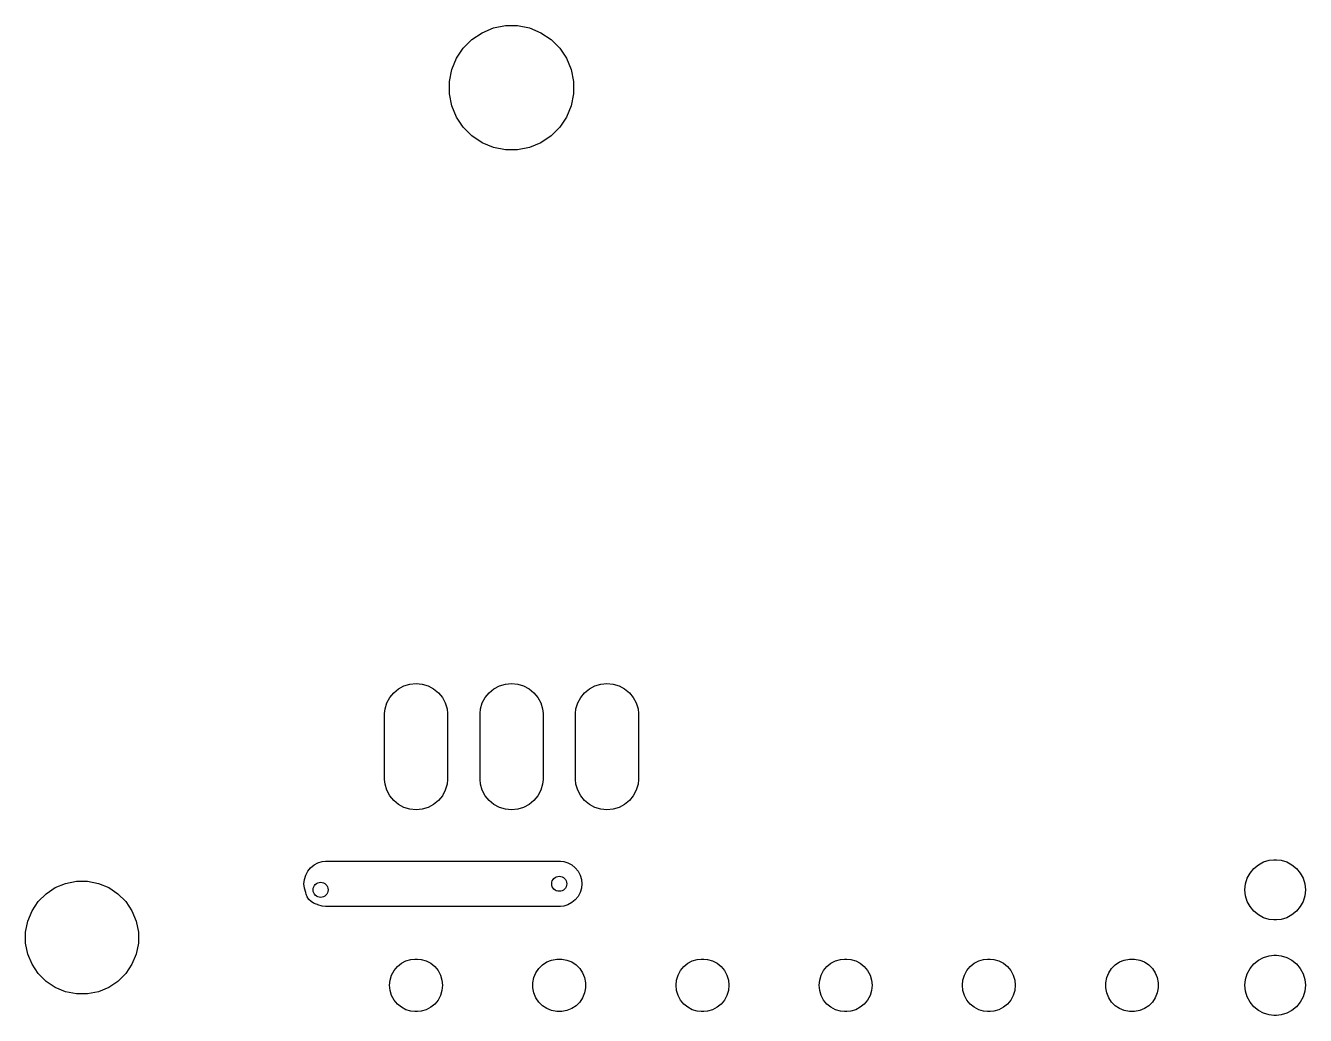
# Model space of a CAD drawing. Extents: x 67.1 to 158, y -118.6 to -39.9.
# Drawn here: x 67.08 to 101.13, y -80.81 to -54.48 of the extents above; entities that cross this region are included whole.
import ezdxf

# ---------------------------------------------------------------- set-up
doc = ezdxf.new("R2010")
doc.units = 0
doc.header["$MEASUREMENT"] = 0
doc.layers.add('BLACK', color=7, linetype='CONTINUOUS')

msp = doc.modelspace()

# ---------------------------------------------------------------- linework, layer by layer
at = {"layer": 'BLACK', "linetype": 'CONTINUOUS'}
for p, q in [((79.5284, -54.5464), (79.8474, -54.483)), ((79.8474, -54.483), (80.1726, -54.483)), ((80.1726, -54.483), (80.4916, -54.5464)), ((78.9575, -54.8516), (79.228, -54.6709)), ((79.228, -54.6709), (79.5284, -54.5464)), ((80.4916, -54.5464), (80.792, -54.6709)), ((80.792, -54.6709), (81.0625, -54.8516)), ((78.5469, -55.352), (78.7276, -55.0815)), ((78.7276, -55.0815), (78.9575, -54.8516)), ((81.0625, -54.8516), (81.2924, -55.0815)), ((81.2924, -55.0815), (81.4731, -55.352)), ((78.4224, -55.6524), (78.5469, -55.352)), ((81.4731, -55.352), (81.5976, -55.6524)), ((78.359, -55.9714), (78.4224, -55.6524)), ((81.5976, -55.6524), (81.661, -55.9714)), ((78.359, -56.2966), (78.359, -55.9714)), ((81.661, -55.9714), (81.661, -56.2966)), ((78.4224, -56.6156), (78.359, -56.2966)), ((81.661, -56.2966), (81.5976, -56.6156)), ((78.5469, -56.916), (78.4224, -56.6156)), ((81.5976, -56.6156), (81.4731, -56.916)), ((78.7276, -57.1865), (78.5469, -56.916)), ((78.9575, -57.4164), (78.7276, -57.1865)), ((81.2924, -57.1865), (81.0625, -57.4164)), ((81.4731, -56.916), (81.2924, -57.1865)), ((79.228, -57.5971), (78.9575, -57.4164)), ((81.0625, -57.4164), (80.792, -57.5971)), ((79.5284, -57.7216), (79.228, -57.5971)), ((79.8474, -57.785), (79.5284, -57.7216)), ((80.1726, -57.785), (79.8474, -57.785)), ((80.4916, -57.7216), (80.1726, -57.785)), ((80.792, -57.5971), (80.4916, -57.7216)), ((76.8744, -72.2262), (77.0021, -72.1215)), ((77.0021, -72.1215), (77.1477, -72.0437)), ((77.1477, -72.0437), (77.3057, -71.9957)), ((77.3057, -71.9957), (77.47, -71.9795)), ((77.47, -71.9795), (77.6343, -71.9957)), ((77.6343, -71.9957), (77.7923, -72.0437)), ((77.7923, -72.0437), (77.9379, -72.1215)), ((77.9379, -72.1215), (78.0656, -72.2262)), ((79.4144, -72.2262), (79.5421, -72.1215)), ((79.5421, -72.1215), (79.6877, -72.0437)), ((79.6877, -72.0437), (79.8457, -71.9957)), ((79.8457, -71.9957), (80.01, -71.9795)), ((80.01, -71.9795), (80.1743, -71.9957)), ((80.1743, -71.9957), (80.3323, -72.0437)), ((80.3323, -72.0437), (80.4779, -72.1215)), ((80.4779, -72.1215), (80.6056, -72.2262)), ((81.9544, -72.2262), (82.0821, -72.1215)), ((82.0821, -72.1215), (82.2277, -72.0437)), ((82.2277, -72.0437), (82.3857, -71.9957)), ((82.3857, -71.9957), (82.55, -71.9795)), ((82.55, -71.9795), (82.7143, -71.9957)), ((82.7143, -71.9957), (82.8723, -72.0437)), ((82.8723, -72.0437), (83.0179, -72.1215)), ((83.0179, -72.1215), (83.1456, -72.2262)), ((76.6439, -72.6575), (76.6919, -72.4995)), ((76.6919, -72.4995), (76.7697, -72.3539)), ((76.7697, -72.3539), (76.8744, -72.2262)), ((78.0656, -72.2262), (78.1703, -72.3539)), ((78.1703, -72.3539), (78.2481, -72.4995)), ((78.2481, -72.4995), (78.2961, -72.6575)), ((79.1839, -72.6575), (79.2319, -72.4995)), ((79.2319, -72.4995), (79.3097, -72.3539)), ((79.3097, -72.3539), (79.4144, -72.2262)), ((80.6056, -72.2262), (80.7103, -72.3539)), ((80.7103, -72.3539), (80.7881, -72.4995)), ((80.7881, -72.4995), (80.8361, -72.6575)), ((81.7239, -72.6575), (81.7719, -72.4995)), ((81.7719, -72.4995), (81.8497, -72.3539)), ((81.8497, -72.3539), (81.9544, -72.2262)), ((83.1456, -72.2262), (83.2503, -72.3539)), ((83.2503, -72.3539), (83.3281, -72.4995)), ((83.3281, -72.4995), (83.3761, -72.6575)), ((76.6318, -72.7806), (76.6439, -72.6575)), ((76.6318, -74.5394), (76.6318, -72.7806)), ((78.2961, -72.6575), (78.3082, -72.7806)), ((78.3082, -72.7806), (78.3082, -74.5394)), ((79.1718, -72.7806), (79.1839, -72.6575)), ((79.1718, -74.5394), (79.1718, -72.7806)), ((80.8361, -72.6575), (80.8482, -72.7806)), ((80.8482, -72.7806), (80.8482, -74.5394)), ((81.7118, -72.7806), (81.7239, -72.6575)), ((81.7118, -74.5394), (81.7118, -72.7806)), ((83.3761, -72.6575), (83.3882, -72.7806)), ((83.3882, -72.7806), (83.3882, -74.5394)), ((76.6439, -74.6625), (76.6318, -74.5394)), ((78.3082, -74.5394), (78.2961, -74.6625)), ((79.1839, -74.6625), (79.1718, -74.5394)), ((80.8482, -74.5394), (80.8361, -74.6625)), ((81.7239, -74.6625), (81.7118, -74.5394)), ((83.3882, -74.5394), (83.3761, -74.6625)), ((76.6919, -74.8205), (76.6439, -74.6625)), ((76.7697, -74.9661), (76.6919, -74.8205)), ((78.2481, -74.8205), (78.1703, -74.9661)), ((78.2961, -74.6625), (78.2481, -74.8205)), ((79.2319, -74.8205), (79.1839, -74.6625)), ((79.3097, -74.9661), (79.2319, -74.8205)), ((80.7881, -74.8205), (80.7103, -74.9661)), ((80.8361, -74.6625), (80.7881, -74.8205)), ((81.7719, -74.8205), (81.7239, -74.6625)), ((81.8497, -74.9661), (81.7719, -74.8205)), ((83.3281, -74.8205), (83.2503, -74.9661)), ((83.3761, -74.6625), (83.3281, -74.8205)), ((76.8744, -75.0938), (76.7697, -74.9661)), ((77.0021, -75.1985), (76.8744, -75.0938)), ((77.1477, -75.2763), (77.0021, -75.1985)), ((77.9379, -75.1985), (77.7923, -75.2763)), ((78.0656, -75.0938), (77.9379, -75.1985)), ((78.1703, -74.9661), (78.0656, -75.0938)), ((79.4144, -75.0938), (79.3097, -74.9661)), ((79.5421, -75.1985), (79.4144, -75.0938)), ((79.6877, -75.2763), (79.5421, -75.1985)), ((80.4779, -75.1985), (80.3323, -75.2763)), ((80.6056, -75.0938), (80.4779, -75.1985)), ((80.7103, -74.9661), (80.6056, -75.0938)), ((81.9544, -75.0938), (81.8497, -74.9661)), ((82.0821, -75.1985), (81.9544, -75.0938)), ((82.2277, -75.2763), (82.0821, -75.1985)), ((83.0179, -75.1985), (82.8723, -75.2763)), ((83.1456, -75.0938), (83.0179, -75.1985)), ((83.2503, -74.9661), (83.1456, -75.0938)), ((77.3057, -75.3243), (77.1477, -75.2763)), ((77.47, -75.3405), (77.3057, -75.3243)), ((77.6343, -75.3243), (77.47, -75.3405)), ((77.7923, -75.2763), (77.6343, -75.3243)), ((79.8457, -75.3243), (79.6877, -75.2763)), ((80.01, -75.3405), (79.8457, -75.3243)), ((80.1743, -75.3243), (80.01, -75.3405)), ((80.3323, -75.2763), (80.1743, -75.3243)), ((82.3857, -75.3243), (82.2277, -75.2763)), ((82.55, -75.3405), (82.3857, -75.3243)), ((82.7143, -75.3243), (82.55, -75.3405)), ((82.8723, -75.2763), (82.7143, -75.3243)), ((74.5887, -76.975), (74.6637, -76.8837)), ((74.6637, -76.8837), (74.7551, -76.8087)), ((74.7551, -76.8087), (74.8593, -76.753)), ((74.8593, -76.753), (74.9724, -76.7187)), ((74.9724, -76.7187), (75.0605, -76.71)), ((75.0605, -76.71), (81.3095, -76.71)), ((81.3095, -76.71), (81.3976, -76.7187)), ((81.3976, -76.7187), (81.5107, -76.753)), ((81.5107, -76.753), (81.615, -76.8087)), ((81.615, -76.8087), (81.7063, -76.8837)), ((81.7063, -76.8837), (81.7813, -76.975)), ((99.6616, -77.0234), (99.7616, -76.9016)), ((99.7616, -76.9016), (99.8834, -76.8016)), ((99.8834, -76.8016), (100.022, -76.7273)), ((100.022, -76.7273), (100.173, -76.6816)), ((100.173, -76.6816), (100.291, -76.67)), ((100.291, -76.67), (100.369, -76.67)), ((100.369, -76.67), (100.487, -76.6816)), ((100.487, -76.6816), (100.638, -76.7273)), ((100.638, -76.7273), (100.777, -76.8016)), ((100.777, -76.8016), (100.898, -76.9016)), ((100.898, -76.9016), (100.998, -77.0234)), ((67.8695, -77.4107), (68.1425, -77.2976)), ((68.1425, -77.2976), (68.4323, -77.24)), ((68.4323, -77.24), (68.7277, -77.24)), ((68.7277, -77.24), (69.0175, -77.2976)), ((69.0175, -77.2976), (69.2905, -77.4107)), ((74.4871, -77.31), (74.4987, -77.1924)), ((74.4987, -77.1924), (74.533, -77.0793)), ((74.533, -77.0793), (74.5887, -76.975)), ((81.7813, -76.975), (81.837, -77.0793)), ((81.837, -77.0793), (81.8713, -77.1924)), ((81.8713, -77.1924), (81.8829, -77.31)), ((99.5416, -77.3132), (99.5873, -77.1624)), ((99.5873, -77.1624), (99.6616, -77.0234)), ((100.998, -77.0234), (101.073, -77.1624)), ((101.073, -77.1624), (101.118, -77.3132)), ((67.4149, -77.7838), (67.6238, -77.5749)), ((67.6238, -77.5749), (67.8695, -77.4107)), ((69.2905, -77.4107), (69.5362, -77.5749)), ((69.5362, -77.5749), (69.7451, -77.7838)), ((74.4987, -77.4276), (74.4871, -77.31)), ((74.533, -77.5407), (74.4987, -77.4276)), ((74.5381, -77.5503), (74.533, -77.5407)), ((74.5454, -77.5867), (74.5381, -77.5503)), ((74.5755, -77.6595), (74.5454, -77.5867)), ((81.837, -77.5407), (81.7813, -77.6449)), ((81.8713, -77.4276), (81.837, -77.5407)), ((81.8829, -77.31), (81.8713, -77.4276)), ((99.5261, -77.47), (99.5416, -77.3132)), ((99.5416, -77.6268), (99.5261, -77.47)), ((99.5873, -77.7776), (99.5416, -77.6268)), ((101.118, -77.6268), (101.073, -77.7776)), ((101.118, -77.3132), (101.134, -77.47)), ((101.134, -77.47), (101.118, -77.6268)), ((67.2507, -78.0295), (67.4149, -77.7838)), ((69.7451, -77.7838), (69.9093, -78.0295)), ((74.6193, -77.725), (74.5755, -77.6595)), ((74.675, -77.7807), (74.6193, -77.725)), ((74.7405, -77.8245), (74.675, -77.7807)), ((74.8133, -77.8546), (74.7405, -77.8245)), ((74.8497, -77.8619), (74.8133, -77.8546)), ((74.8593, -77.867), (74.8497, -77.8619)), ((74.9724, -77.9013), (74.8593, -77.867)), ((75.0605, -77.91), (74.9724, -77.9013)), ((81.3095, -77.91), (75.0605, -77.91)), ((81.3976, -77.9013), (81.3095, -77.91)), ((81.5107, -77.867), (81.3976, -77.9013)), ((81.615, -77.8113), (81.5107, -77.867)), ((81.7063, -77.7363), (81.615, -77.8113)), ((81.7813, -77.6449), (81.7063, -77.7363)), ((99.6616, -77.9166), (99.5873, -77.7776)), ((99.7616, -78.0384), (99.6616, -77.9166)), ((100.998, -77.9166), (100.898, -78.0384)), ((101.073, -77.7776), (100.998, -77.9166)), ((67.08, -78.5923), (67.1376, -78.3025)), ((67.1376, -78.3025), (67.2507, -78.0295)), ((69.9093, -78.0295), (70.0224, -78.3025)), ((70.0224, -78.3025), (70.08, -78.5923)), ((99.8834, -78.1384), (99.7616, -78.0384)), ((100.022, -78.2127), (99.8834, -78.1384)), ((100.173, -78.2584), (100.022, -78.2127)), ((100.291, -78.27), (100.173, -78.2584)), ((100.369, -78.27), (100.291, -78.27)), ((100.487, -78.2584), (100.369, -78.27)), ((100.638, -78.2127), (100.487, -78.2584)), ((100.777, -78.1384), (100.638, -78.2127)), ((100.898, -78.0384), (100.777, -78.1384)), ((67.08, -78.8877), (67.08, -78.5923)), ((70.08, -78.5923), (70.08, -78.8877)), ((67.1376, -79.1775), (67.08, -78.8877)), ((70.08, -78.8877), (70.0224, -79.1775)), ((67.2507, -79.4505), (67.1376, -79.1775)), ((70.0224, -79.1775), (69.9093, -79.4505)), ((77.2008, -79.3602), (77.3328, -79.3201)), ((77.3328, -79.3201), (77.4356, -79.31)), ((77.4356, -79.31), (77.5044, -79.31)), ((77.5044, -79.31), (77.6072, -79.3201)), ((77.6072, -79.3201), (77.7392, -79.3602)), ((80.9484, -79.3897), (81.0758, -79.3369)), ((81.0758, -79.3369), (81.2111, -79.31)), ((81.2111, -79.31), (81.3489, -79.31)), ((81.3489, -79.31), (81.4842, -79.3369)), ((81.4842, -79.3369), (81.6116, -79.3897)), ((84.8208, -79.3602), (84.9528, -79.3201)), ((84.9528, -79.3201), (85.0556, -79.31)), ((85.0556, -79.31), (85.1244, -79.31)), ((85.1244, -79.31), (85.2272, -79.3201)), ((85.2272, -79.3201), (85.3592, -79.3602)), ((88.6308, -79.3602), (88.7628, -79.3201)), ((88.7628, -79.3201), (88.8656, -79.31)), ((88.8656, -79.31), (88.9344, -79.31)), ((88.9344, -79.31), (89.0372, -79.3201)), ((89.0372, -79.3201), (89.1692, -79.3602)), ((92.4408, -79.3602), (92.5728, -79.3201)), ((92.5728, -79.3201), (92.6756, -79.31)), ((92.6756, -79.31), (92.7444, -79.31)), ((92.7444, -79.31), (92.8472, -79.3201)), ((92.8472, -79.3201), (92.9792, -79.3602)), ((96.1884, -79.3897), (96.3158, -79.3369)), ((96.3158, -79.3369), (96.4511, -79.31)), ((96.4511, -79.31), (96.5889, -79.31)), ((96.5889, -79.31), (96.7242, -79.3369)), ((96.7242, -79.3369), (96.8516, -79.3897)), ((99.7616, -79.4416), (99.8834, -79.3416)), ((99.8834, -79.3416), (100.022, -79.2673)), ((100.022, -79.2673), (100.173, -79.2216)), ((100.173, -79.2216), (100.291, -79.21)), ((100.291, -79.21), (100.369, -79.21)), ((100.369, -79.21), (100.487, -79.2216)), ((100.487, -79.2216), (100.638, -79.2673)), ((100.638, -79.2673), (100.777, -79.3416)), ((100.777, -79.3416), (100.898, -79.4416)), ((67.4149, -79.6962), (67.2507, -79.4505)), ((69.9093, -79.4505), (69.7451, -79.6962)), ((76.8202, -79.7408), (76.8852, -79.6192)), ((76.8852, -79.6192), (76.9726, -79.5126)), ((76.9726, -79.5126), (77.0792, -79.4252)), ((77.0792, -79.4252), (77.2008, -79.3602)), ((77.7392, -79.3602), (77.8608, -79.4252)), ((77.8608, -79.4252), (77.9674, -79.5126)), ((77.9674, -79.5126), (78.0548, -79.6192)), ((78.0548, -79.6192), (78.1198, -79.7408)), ((80.6069, -79.8058), (80.6597, -79.6784)), ((80.6597, -79.6784), (80.7363, -79.5638)), ((80.7363, -79.5638), (80.8338, -79.4663)), ((80.8338, -79.4663), (80.9484, -79.3897)), ((81.6116, -79.3897), (81.7262, -79.4663)), ((81.7262, -79.4663), (81.8237, -79.5638)), ((81.8237, -79.5638), (81.9003, -79.6784)), ((81.9003, -79.6784), (81.9531, -79.8058)), ((84.4402, -79.7408), (84.5052, -79.6192)), ((84.5052, -79.6192), (84.5926, -79.5126)), ((84.5926, -79.5126), (84.6992, -79.4252)), ((84.6992, -79.4252), (84.8208, -79.3602)), ((85.3592, -79.3602), (85.4808, -79.4252)), ((85.4808, -79.4252), (85.5874, -79.5126)), ((85.5874, -79.5126), (85.6748, -79.6192)), ((85.6748, -79.6192), (85.7398, -79.7408)), ((88.2502, -79.7408), (88.3152, -79.6192)), ((88.3152, -79.6192), (88.4026, -79.5126)), ((88.4026, -79.5126), (88.5092, -79.4252)), ((88.5092, -79.4252), (88.6308, -79.3602)), ((89.1692, -79.3602), (89.2908, -79.4252)), ((89.2908, -79.4252), (89.3974, -79.5126)), ((89.3974, -79.5126), (89.4848, -79.6192)), ((89.4848, -79.6192), (89.5498, -79.7408)), ((92.0602, -79.7408), (92.1252, -79.6192)), ((92.1252, -79.6192), (92.2126, -79.5126)), ((92.2126, -79.5126), (92.3192, -79.4252)), ((92.3192, -79.4252), (92.4408, -79.3602)), ((92.9792, -79.3602), (93.1008, -79.4252)), ((93.1008, -79.4252), (93.2074, -79.5126)), ((93.2074, -79.5126), (93.2948, -79.6192)), ((93.2948, -79.6192), (93.3598, -79.7408)), ((95.8469, -79.8058), (95.8997, -79.6784)), ((95.8997, -79.6784), (95.9763, -79.5638)), ((95.9763, -79.5638), (96.0738, -79.4663)), ((96.0738, -79.4663), (96.1884, -79.3897)), ((96.8516, -79.3897), (96.9662, -79.4663)), ((96.9662, -79.4663), (97.0637, -79.5638)), ((97.0637, -79.5638), (97.1403, -79.6784)), ((97.1403, -79.6784), (97.1931, -79.8058)), ((99.5873, -79.7024), (99.6616, -79.5634)), ((99.6616, -79.5634), (99.7616, -79.4416)), ((100.898, -79.4416), (100.998, -79.5634)), ((100.998, -79.5634), (101.073, -79.7024)), ((67.6238, -79.9051), (67.4149, -79.6962)), ((67.8695, -80.0693), (67.6238, -79.9051)), ((69.5362, -79.9051), (69.2905, -80.0693)), ((69.7451, -79.6962), (69.5362, -79.9051)), ((76.7666, -80.01), (76.7801, -79.8728)), ((76.7801, -80.1472), (76.7666, -80.01)), ((76.7801, -79.8728), (76.8202, -79.7408)), ((78.1198, -79.7408), (78.1599, -79.8728)), ((78.1599, -79.8728), (78.1734, -80.01)), ((78.1734, -80.01), (78.1599, -80.1472)), ((80.58, -79.9411), (80.6069, -79.8058)), ((80.58, -80.0789), (80.58, -79.9411)), ((81.9531, -79.8058), (81.98, -79.9411)), ((81.98, -79.9411), (81.98, -80.0789)), ((84.3866, -80.01), (84.4001, -79.8728)), ((84.4001, -80.1472), (84.3866, -80.01)), ((84.4001, -79.8728), (84.4402, -79.7408)), ((85.7398, -79.7408), (85.7799, -79.8728)), ((85.7799, -79.8728), (85.7934, -80.01)), ((85.7934, -80.01), (85.7799, -80.1472)), ((88.1966, -80.01), (88.2101, -79.8728)), ((88.2101, -80.1472), (88.1966, -80.01)), ((88.2101, -79.8728), (88.2502, -79.7408)), ((89.5498, -79.7408), (89.5899, -79.8728)), ((89.5899, -79.8728), (89.6034, -80.01)), ((89.6034, -80.01), (89.5899, -80.1472)), ((92.0066, -80.01), (92.0201, -79.8728)), ((92.0201, -80.1472), (92.0066, -80.01)), ((92.0201, -79.8728), (92.0602, -79.7408)), ((93.3598, -79.7408), (93.3999, -79.8728)), ((93.3999, -79.8728), (93.4134, -80.01)), ((93.4134, -80.01), (93.3999, -80.1472)), ((95.82, -79.9411), (95.8469, -79.8058)), ((95.82, -80.0789), (95.82, -79.9411)), ((97.1931, -79.8058), (97.22, -79.9411)), ((97.22, -79.9411), (97.22, -80.0789)), ((99.5261, -80.01), (99.5416, -79.8532)), ((99.5416, -80.1668), (99.5261, -80.01)), ((99.5416, -79.8532), (99.5873, -79.7024)), ((101.073, -79.7024), (101.118, -79.8532)), ((101.118, -79.8532), (101.134, -80.01)), ((101.134, -80.01), (101.118, -80.1668)), ((68.1425, -80.1824), (67.8695, -80.0693)), ((68.4323, -80.24), (68.1425, -80.1824)), ((68.7277, -80.24), (68.4323, -80.24)), ((69.0175, -80.1824), (68.7277, -80.24)), ((69.2905, -80.0693), (69.0175, -80.1824)), ((76.8202, -80.2792), (76.7801, -80.1472)), ((76.8852, -80.4008), (76.8202, -80.2792)), ((78.1198, -80.2792), (78.0548, -80.4008)), ((78.1599, -80.1472), (78.1198, -80.2792)), ((80.6069, -80.2142), (80.58, -80.0789)), ((80.6597, -80.3416), (80.6069, -80.2142)), ((80.7363, -80.4562), (80.6597, -80.3416)), ((81.9003, -80.3416), (81.8237, -80.4562)), ((81.9531, -80.2142), (81.9003, -80.3416)), ((81.98, -80.0789), (81.9531, -80.2142)), ((84.4402, -80.2792), (84.4001, -80.1472)), ((84.5052, -80.4008), (84.4402, -80.2792)), ((85.7398, -80.2792), (85.6748, -80.4008)), ((85.7799, -80.1472), (85.7398, -80.2792)), ((88.2502, -80.2792), (88.2101, -80.1472)), ((88.3152, -80.4008), (88.2502, -80.2792)), ((89.5498, -80.2792), (89.4848, -80.4008)), ((89.5899, -80.1472), (89.5498, -80.2792)), ((92.0602, -80.2792), (92.0201, -80.1472)), ((92.1252, -80.4008), (92.0602, -80.2792)), ((93.3598, -80.2792), (93.2948, -80.4008)), ((93.3999, -80.1472), (93.3598, -80.2792)), ((95.8469, -80.2142), (95.82, -80.0789)), ((95.8997, -80.3416), (95.8469, -80.2142)), ((95.9763, -80.4562), (95.8997, -80.3416)), ((97.1403, -80.3416), (97.0637, -80.4562)), ((97.1931, -80.2142), (97.1403, -80.3416)), ((97.22, -80.0789), (97.1931, -80.2142)), ((99.5873, -80.3176), (99.5416, -80.1668)), ((99.6616, -80.4566), (99.5873, -80.3176)), ((101.073, -80.3176), (100.998, -80.4566)), ((101.118, -80.1668), (101.073, -80.3176)), ((76.9726, -80.5074), (76.8852, -80.4008)), ((77.0792, -80.5948), (76.9726, -80.5074)), ((77.2008, -80.6598), (77.0792, -80.5948)), ((77.3328, -80.6999), (77.2008, -80.6598)), ((77.4356, -80.71), (77.3328, -80.6999)), ((77.6072, -80.6999), (77.5044, -80.71)), ((77.7392, -80.6598), (77.6072, -80.6999)), ((77.8608, -80.5948), (77.7392, -80.6598)), ((77.9674, -80.5074), (77.8608, -80.5948)), ((78.0548, -80.4008), (77.9674, -80.5074)), ((80.8338, -80.5537), (80.7363, -80.4562)), ((80.9484, -80.6303), (80.8338, -80.5537)), ((81.0758, -80.6831), (80.9484, -80.6303)), ((81.2111, -80.71), (81.0758, -80.6831)), ((81.4842, -80.6831), (81.3489, -80.71)), ((81.6116, -80.6303), (81.4842, -80.6831)), ((81.7262, -80.5537), (81.6116, -80.6303)), ((81.8237, -80.4562), (81.7262, -80.5537)), ((84.5926, -80.5074), (84.5052, -80.4008)), ((84.6992, -80.5948), (84.5926, -80.5074)), ((84.8208, -80.6598), (84.6992, -80.5948)), ((84.9528, -80.6999), (84.8208, -80.6598)), ((85.0556, -80.71), (84.9528, -80.6999)), ((85.2272, -80.6999), (85.1244, -80.71)), ((85.3592, -80.6598), (85.2272, -80.6999)), ((85.4808, -80.5948), (85.3592, -80.6598)), ((85.5874, -80.5074), (85.4808, -80.5948)), ((85.6748, -80.4008), (85.5874, -80.5074)), ((88.4026, -80.5074), (88.3152, -80.4008)), ((88.5092, -80.5948), (88.4026, -80.5074)), ((88.6308, -80.6598), (88.5092, -80.5948)), ((88.7628, -80.6999), (88.6308, -80.6598)), ((88.8656, -80.71), (88.7628, -80.6999)), ((89.0372, -80.6999), (88.9344, -80.71)), ((89.1692, -80.6598), (89.0372, -80.6999)), ((89.2908, -80.5948), (89.1692, -80.6598)), ((89.3974, -80.5074), (89.2908, -80.5948)), ((89.4848, -80.4008), (89.3974, -80.5074)), ((92.2126, -80.5074), (92.1252, -80.4008)), ((92.3192, -80.5948), (92.2126, -80.5074)), ((92.4408, -80.6598), (92.3192, -80.5948)), ((92.5728, -80.6999), (92.4408, -80.6598)), ((92.6756, -80.71), (92.5728, -80.6999)), ((92.8472, -80.6999), (92.7444, -80.71)), ((92.9792, -80.6598), (92.8472, -80.6999)), ((93.1008, -80.5948), (92.9792, -80.6598)), ((93.2074, -80.5074), (93.1008, -80.5948)), ((93.2948, -80.4008), (93.2074, -80.5074)), ((96.0738, -80.5537), (95.9763, -80.4562)), ((96.1884, -80.6303), (96.0738, -80.5537)), ((96.3158, -80.6831), (96.1884, -80.6303)), ((96.4511, -80.71), (96.3158, -80.6831)), ((96.7242, -80.6831), (96.5889, -80.71)), ((96.8516, -80.6303), (96.7242, -80.6831)), ((96.9662, -80.5537), (96.8516, -80.6303)), ((97.0637, -80.4562), (96.9662, -80.5537)), ((99.7616, -80.5784), (99.6616, -80.4566)), ((99.8834, -80.6784), (99.7616, -80.5784)), ((100.022, -80.7527), (99.8834, -80.6784)), ((100.777, -80.6784), (100.638, -80.7527)), ((100.898, -80.5784), (100.777, -80.6784)), ((100.998, -80.4566), (100.898, -80.5784)), ((77.5044, -80.71), (77.4356, -80.71)), ((81.3489, -80.71), (81.2111, -80.71)), ((85.1244, -80.71), (85.0556, -80.71)), ((88.9344, -80.71), (88.8656, -80.71)), ((92.7444, -80.71), (92.6756, -80.71)), ((96.5889, -80.71), (96.4511, -80.71)), ((100.173, -80.7984), (100.022, -80.7527)), ((100.291, -80.81), (100.173, -80.7984)), ((100.369, -80.81), (100.291, -80.81)), ((100.487, -80.7984), (100.369, -80.81)), ((100.638, -80.7527), (100.487, -80.7984))]:
    msp.add_line(p, q, dxfattribs=at)
at = {"layer": 'BLACK'}
for centre in [(74.93, -77.47), (81.28, -77.31)]:
    msp.add_circle(centre, 0.2, dxfattribs=at)

doc.saveas('drawing.dxf')
